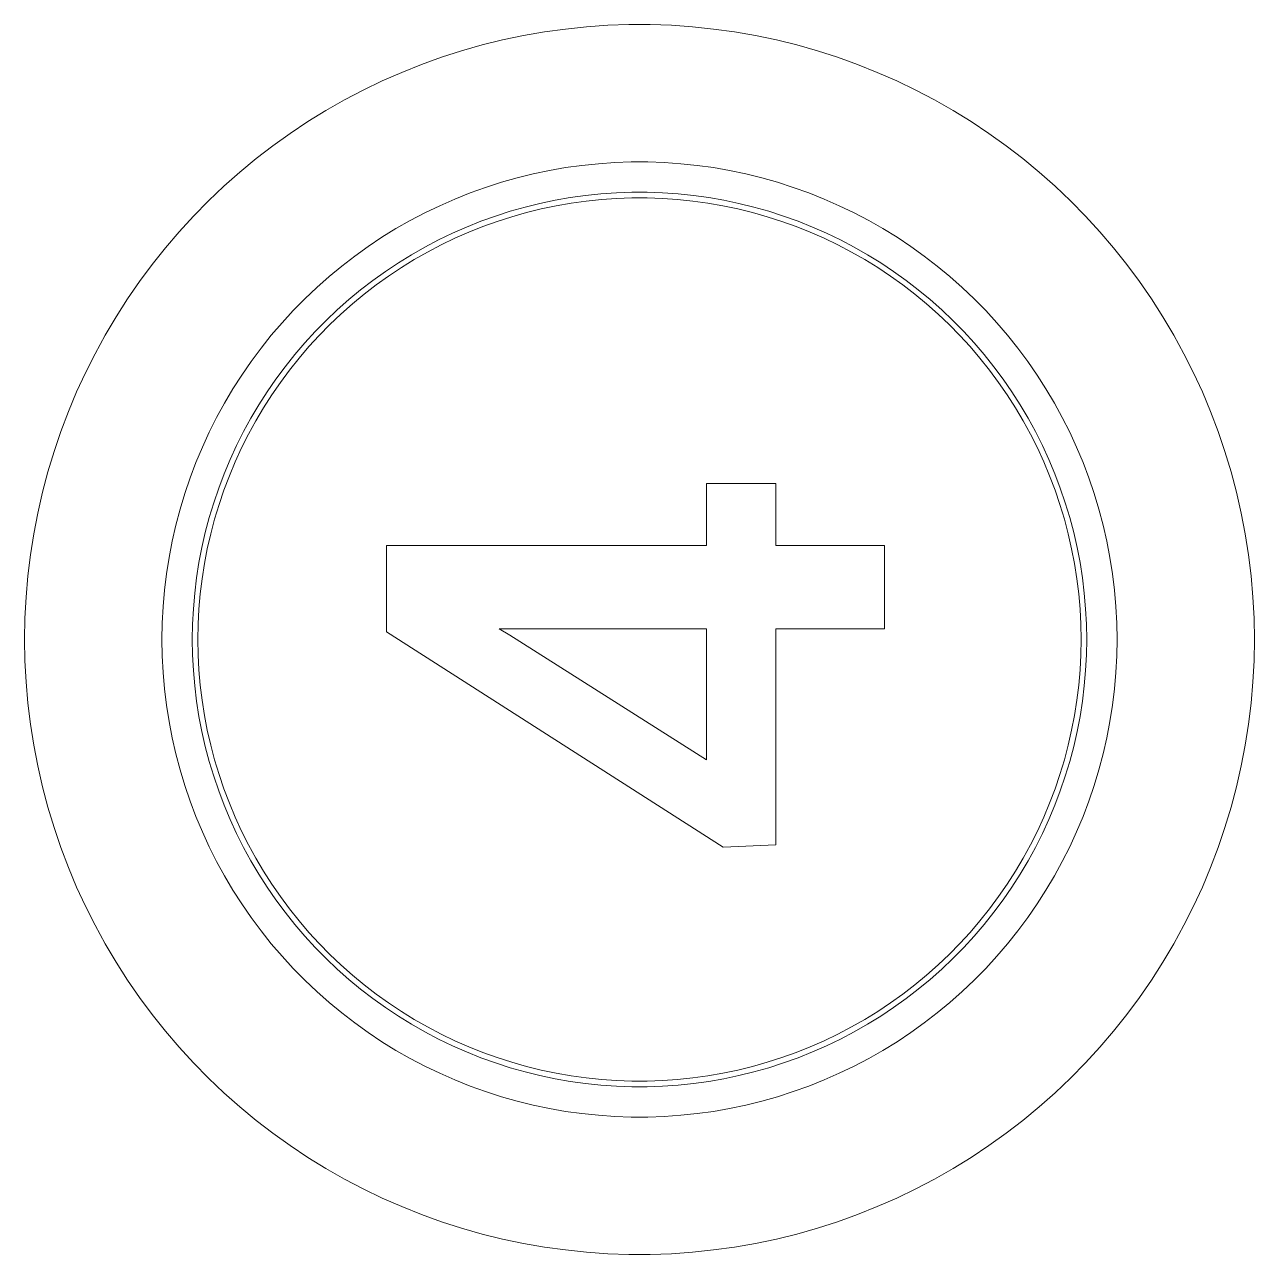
# Model space of a CAD drawing. Header units: millimetres. Extents: x -208 to 4974, y -28 to 3137.
# Drawn here: x 312.29 to 334.29, y 1423.96 to 1445.96 of the extents above; entities that cross this region are included whole.
import ezdxf

# ---------------------------------------------------------------- set-up
doc = ezdxf.new("R2010")
doc.units = ezdxf.units.MM
doc.layers.add('ZANO_R', color=7, linetype='Continuous', lineweight=0)

msp = doc.modelspace()

# ---------------------------------------------------------------- linework, layer by layer
at = {"layer": 'ZANO_R'}
for p, q in [((321.96, 1445.879), (321.584, 1445.827)), ((322.338, 1445.919), (321.96, 1445.879)), ((322.717, 1445.945), (322.338, 1445.919)), ((323.096, 1445.958), (322.717, 1445.945)), ((323.476, 1445.958), (323.096, 1445.958)), ((323.856, 1445.945), (323.476, 1445.958)), ((324.234, 1445.919), (323.856, 1445.945)), ((324.612, 1445.879), (324.234, 1445.919)), ((324.988, 1445.827), (324.612, 1445.879)), ((320.838, 1445.684), (320.47, 1445.593)), ((321.21, 1445.762), (320.838, 1445.684)), ((321.584, 1445.827), (321.21, 1445.762)), ((325.362, 1445.762), (324.988, 1445.827)), ((325.734, 1445.684), (325.362, 1445.762)), ((326.103, 1445.593), (325.734, 1445.684)), ((320.104, 1445.489), (319.743, 1445.373)), ((320.47, 1445.593), (320.104, 1445.489)), ((326.468, 1445.489), (326.103, 1445.593)), ((326.829, 1445.373), (326.468, 1445.489)), ((319.385, 1445.245), (319.033, 1445.104)), ((319.743, 1445.373), (319.385, 1445.245)), ((327.187, 1445.245), (326.829, 1445.373)), ((327.539, 1445.104), (327.187, 1445.245)), ((319.033, 1445.104), (318.685, 1444.951)), ((327.887, 1444.951), (327.539, 1445.104)), ((318.343, 1444.786), (318.007, 1444.61)), ((318.685, 1444.951), (318.343, 1444.786)), ((328.229, 1444.786), (327.887, 1444.951)), ((328.565, 1444.61), (328.229, 1444.786)), ((318.007, 1444.61), (317.677, 1444.422)), ((328.895, 1444.422), (328.565, 1444.61)), ((317.677, 1444.422), (317.354, 1444.223)), ((329.219, 1444.223), (328.895, 1444.422)), ((317.354, 1444.223), (317.037, 1444.012)), ((329.535, 1444.012), (329.219, 1444.223)), ((317.037, 1444.012), (316.729, 1443.791)), ((329.844, 1443.791), (329.535, 1444.012)), ((316.729, 1443.791), (316.428, 1443.56)), ((330.145, 1443.56), (329.844, 1443.791)), ((316.428, 1443.56), (316.135, 1443.318)), ((321.964, 1443.399), (322.256, 1443.44)), ((322.256, 1443.44), (322.55, 1443.47)), ((322.55, 1443.47), (322.844, 1443.491)), ((322.844, 1443.491), (323.139, 1443.501)), ((323.139, 1443.501), (323.434, 1443.501)), ((323.434, 1443.501), (323.728, 1443.491)), ((323.728, 1443.491), (324.023, 1443.47)), ((324.023, 1443.47), (324.316, 1443.44)), ((324.316, 1443.44), (324.608, 1443.399)), ((330.437, 1443.318), (330.145, 1443.56)), ((316.135, 1443.318), (315.851, 1443.066)), ((320.815, 1443.137), (321.099, 1443.217)), ((321.099, 1443.217), (321.385, 1443.288)), ((321.385, 1443.288), (321.674, 1443.349)), ((321.674, 1443.349), (321.964, 1443.399)), ((324.608, 1443.399), (324.898, 1443.349)), ((324.898, 1443.349), (325.187, 1443.288)), ((325.187, 1443.288), (325.473, 1443.217)), ((325.473, 1443.217), (325.757, 1443.137)), ((330.722, 1443.066), (330.437, 1443.318)), ((315.851, 1443.066), (315.575, 1442.805)), ((320.257, 1442.947), (320.534, 1443.047)), ((320.534, 1443.047), (320.815, 1443.137)), ((325.757, 1443.137), (326.038, 1443.047)), ((326.038, 1443.047), (326.315, 1442.947)), ((330.997, 1442.805), (330.722, 1443.066)), ((315.575, 1442.805), (315.309, 1442.534)), ((319.713, 1442.719), (319.983, 1442.838)), ((319.983, 1442.838), (320.257, 1442.947)), ((321.506, 1442.759), (321.776, 1442.816)), ((321.776, 1442.816), (322.048, 1442.863)), ((321.795, 1442.718), (322.064, 1442.764)), ((322.048, 1442.863), (322.322, 1442.901)), ((322.064, 1442.764), (322.334, 1442.802)), ((322.322, 1442.901), (322.597, 1442.93)), ((322.334, 1442.802), (322.605, 1442.83)), ((322.597, 1442.93), (322.872, 1442.949)), ((322.605, 1442.83), (322.877, 1442.849)), ((322.872, 1442.949), (323.148, 1442.958)), ((322.877, 1442.849), (323.15, 1442.858)), ((323.148, 1442.958), (323.424, 1442.958)), ((323.15, 1442.858), (323.422, 1442.858)), ((323.422, 1442.858), (323.695, 1442.849)), ((323.424, 1442.958), (323.7, 1442.949)), ((323.695, 1442.849), (323.967, 1442.83)), ((323.7, 1442.949), (323.976, 1442.93)), ((323.967, 1442.83), (324.238, 1442.802)), ((323.976, 1442.93), (324.25, 1442.901)), ((324.238, 1442.802), (324.509, 1442.764)), ((324.25, 1442.901), (324.524, 1442.863)), ((324.509, 1442.764), (324.777, 1442.718)), ((324.524, 1442.863), (324.796, 1442.816)), ((324.796, 1442.816), (325.066, 1442.759)), ((326.315, 1442.947), (326.589, 1442.838)), ((326.589, 1442.838), (326.859, 1442.719)), ((331.263, 1442.534), (330.997, 1442.805)), ((319.186, 1442.454), (319.447, 1442.591)), ((319.447, 1442.591), (319.713, 1442.719)), ((320.709, 1442.533), (320.972, 1442.618)), ((320.972, 1442.618), (321.238, 1442.693)), ((321.001, 1442.522), (321.263, 1442.596)), ((321.238, 1442.693), (321.506, 1442.759)), ((321.263, 1442.596), (321.528, 1442.661)), ((321.528, 1442.661), (321.795, 1442.718)), ((324.777, 1442.718), (325.044, 1442.661)), ((325.044, 1442.661), (325.309, 1442.596)), ((325.066, 1442.759), (325.334, 1442.693)), ((325.309, 1442.596), (325.571, 1442.522)), ((325.334, 1442.693), (325.6, 1442.618)), ((325.6, 1442.618), (325.863, 1442.533)), ((326.859, 1442.719), (327.125, 1442.591)), ((327.125, 1442.591), (327.386, 1442.454)), ((315.309, 1442.534), (315.053, 1442.254)), ((318.93, 1442.308), (319.186, 1442.454)), ((319.94, 1442.226), (320.193, 1442.337)), ((320.193, 1442.337), (320.449, 1442.44)), ((320.231, 1442.245), (320.485, 1442.346)), ((320.449, 1442.44), (320.709, 1442.533)), ((320.485, 1442.346), (320.741, 1442.438)), ((320.741, 1442.438), (321.001, 1442.522)), ((325.571, 1442.522), (325.831, 1442.438)), ((325.831, 1442.438), (326.088, 1442.346)), ((325.863, 1442.533), (326.123, 1442.44)), ((326.088, 1442.346), (326.341, 1442.245)), ((326.123, 1442.44), (326.379, 1442.337)), ((326.379, 1442.337), (326.632, 1442.226)), ((327.386, 1442.454), (327.642, 1442.308)), ((331.52, 1442.254), (331.263, 1442.534)), ((315.053, 1442.254), (314.806, 1441.965)), ((318.433, 1441.99), (318.679, 1442.153)), ((318.679, 1442.153), (318.93, 1442.308)), ((319.447, 1441.978), (319.691, 1442.106)), ((319.691, 1442.106), (319.94, 1442.226)), ((319.736, 1442.017), (319.982, 1442.135)), ((319.982, 1442.135), (320.231, 1442.245)), ((326.341, 1442.245), (326.59, 1442.135)), ((326.59, 1442.135), (326.836, 1442.017)), ((326.632, 1442.226), (326.881, 1442.106)), ((326.881, 1442.106), (327.126, 1441.978)), ((327.642, 1442.308), (327.893, 1442.153)), ((327.893, 1442.153), (328.139, 1441.99)), ((331.767, 1441.965), (331.52, 1442.254)), ((314.806, 1441.965), (314.569, 1441.668)), ((318.194, 1441.818), (318.433, 1441.99)), ((319.207, 1441.841), (319.447, 1441.978)), ((319.258, 1441.755), (319.495, 1441.89)), ((319.495, 1441.89), (319.736, 1442.017)), ((326.836, 1442.017), (327.078, 1441.89)), ((327.078, 1441.89), (327.315, 1441.755)), ((327.126, 1441.978), (327.366, 1441.841)), ((328.139, 1441.99), (328.379, 1441.818)), ((332.003, 1441.668), (331.767, 1441.965)), ((314.569, 1441.668), (314.343, 1441.364)), ((317.96, 1441.638), (318.194, 1441.818)), ((318.742, 1441.543), (318.972, 1441.696)), ((318.972, 1441.696), (319.207, 1441.841)), ((319.026, 1441.612), (319.258, 1441.755)), ((327.315, 1441.755), (327.547, 1441.612)), ((327.366, 1441.841), (327.601, 1441.696)), ((327.601, 1441.696), (327.831, 1441.543)), ((328.379, 1441.818), (328.612, 1441.638)), ((332.23, 1441.364), (332.003, 1441.668)), ((317.512, 1441.255), (317.733, 1441.451)), ((317.733, 1441.451), (317.96, 1441.638)), ((318.517, 1441.383), (318.742, 1441.543)), ((318.577, 1441.302), (318.798, 1441.461)), ((318.798, 1441.461), (319.026, 1441.612)), ((327.547, 1441.612), (327.774, 1441.461)), ((327.774, 1441.461), (327.996, 1441.302)), ((327.831, 1441.543), (328.055, 1441.383)), ((328.612, 1441.638), (328.84, 1441.451)), ((328.84, 1441.451), (329.06, 1441.255)), ((314.343, 1441.364), (314.127, 1441.051)), ((317.298, 1441.052), (317.512, 1441.255)), ((318.298, 1441.214), (318.517, 1441.383)), ((318.361, 1441.136), (318.577, 1441.302)), ((327.996, 1441.302), (328.212, 1441.136)), ((328.055, 1441.383), (328.274, 1441.214)), ((329.06, 1441.255), (329.274, 1441.052)), ((332.445, 1441.051), (332.23, 1441.364)), ((314.127, 1441.051), (313.922, 1440.731)), ((317.091, 1440.842), (317.298, 1441.052)), ((317.879, 1440.855), (318.085, 1441.038)), ((318.085, 1441.038), (318.298, 1441.214)), ((318.15, 1440.962), (318.361, 1441.136)), ((328.212, 1441.136), (328.422, 1440.962)), ((328.274, 1441.214), (328.487, 1441.038)), ((328.487, 1441.038), (328.694, 1440.855)), ((329.274, 1441.052), (329.481, 1440.842)), ((332.65, 1440.731), (332.445, 1441.051)), ((316.892, 1440.624), (317.091, 1440.842)), ((317.678, 1440.665), (317.879, 1440.855)), ((317.748, 1440.594), (317.946, 1440.781)), ((317.946, 1440.781), (318.15, 1440.962)), ((328.422, 1440.962), (328.626, 1440.781)), ((328.626, 1440.781), (328.824, 1440.594)), ((328.694, 1440.855), (328.894, 1440.665)), ((329.481, 1440.842), (329.68, 1440.624)), ((313.922, 1440.731), (313.728, 1440.405)), ((316.7, 1440.4), (316.892, 1440.624)), ((317.485, 1440.468), (317.678, 1440.665)), ((317.557, 1440.399), (317.748, 1440.594)), ((328.824, 1440.594), (329.015, 1440.399)), ((328.894, 1440.665), (329.088, 1440.468)), ((329.68, 1440.624), (329.872, 1440.4)), ((332.844, 1440.405), (332.65, 1440.731)), ((313.728, 1440.405), (313.546, 1440.071)), ((316.516, 1440.17), (316.7, 1440.4)), ((317.298, 1440.264), (317.485, 1440.468)), ((317.373, 1440.198), (317.557, 1440.399)), ((329.015, 1440.399), (329.199, 1440.198)), ((329.088, 1440.468), (329.274, 1440.264)), ((329.872, 1440.4), (330.056, 1440.17)), ((333.026, 1440.071), (332.844, 1440.405)), ((316.341, 1439.933), (316.516, 1440.17)), ((317.119, 1440.055), (317.298, 1440.264)), ((317.196, 1439.991), (317.373, 1440.198)), ((329.199, 1440.198), (329.377, 1439.991)), ((329.274, 1440.264), (329.454, 1440.055)), ((330.056, 1440.17), (330.232, 1439.933)), ((313.546, 1440.071), (313.375, 1439.732)), ((316.173, 1439.69), (316.341, 1439.933)), ((316.946, 1439.839), (317.119, 1440.055)), ((317.026, 1439.778), (317.196, 1439.991)), ((329.377, 1439.991), (329.547, 1439.778)), ((329.454, 1440.055), (329.626, 1439.839)), ((330.232, 1439.933), (330.399, 1439.69)), ((333.197, 1439.732), (333.026, 1440.071)), ((313.375, 1439.732), (313.217, 1439.387)), ((316.014, 1439.442), (316.173, 1439.69)), ((316.782, 1439.617), (316.946, 1439.839)), ((316.863, 1439.559), (317.026, 1439.778)), ((329.547, 1439.778), (329.709, 1439.559)), ((329.626, 1439.839), (329.791, 1439.617)), ((330.399, 1439.69), (330.558, 1439.442)), ((333.356, 1439.387), (333.197, 1439.732)), ((316.625, 1439.39), (316.782, 1439.617)), ((316.708, 1439.334), (316.863, 1439.559)), ((329.709, 1439.559), (329.864, 1439.334)), ((329.791, 1439.617), (329.947, 1439.39)), ((313.217, 1439.387), (313.07, 1439.037)), ((315.864, 1439.188), (316.014, 1439.442)), ((316.476, 1439.157), (316.625, 1439.39)), ((316.561, 1439.105), (316.708, 1439.334)), ((329.864, 1439.334), (330.011, 1439.105)), ((329.947, 1439.39), (330.096, 1439.157)), ((330.558, 1439.442), (330.709, 1439.188)), ((333.502, 1439.037), (333.356, 1439.387)), ((313.07, 1439.037), (312.935, 1438.682)), ((315.722, 1438.929), (315.864, 1439.188)), ((316.335, 1438.92), (316.476, 1439.157)), ((316.422, 1438.87), (316.561, 1439.105)), ((330.011, 1439.105), (330.15, 1438.87)), ((330.096, 1439.157), (330.237, 1438.92)), ((330.709, 1439.188), (330.85, 1438.929)), ((333.637, 1438.682), (333.502, 1439.037)), ((315.589, 1438.666), (315.722, 1438.929)), ((316.202, 1438.677), (316.335, 1438.92)), ((316.291, 1438.631), (316.422, 1438.87)), ((330.15, 1438.87), (330.281, 1438.631)), ((330.237, 1438.92), (330.37, 1438.677)), ((330.85, 1438.929), (330.983, 1438.666)), ((312.935, 1438.682), (312.813, 1438.323)), ((315.466, 1438.398), (315.589, 1438.666)), ((316.078, 1438.431), (316.202, 1438.677)), ((316.168, 1438.387), (316.291, 1438.631)), ((330.281, 1438.631), (330.404, 1438.387)), ((330.37, 1438.677), (330.494, 1438.431)), ((330.983, 1438.666), (331.106, 1438.398)), ((333.759, 1438.323), (333.637, 1438.682)), ((315.352, 1438.126), (315.466, 1438.398)), ((315.963, 1438.18), (316.078, 1438.431)), ((316.054, 1438.139), (316.168, 1438.387)), ((330.404, 1438.387), (330.518, 1438.139)), ((330.494, 1438.431), (330.609, 1438.18)), ((331.106, 1438.398), (331.22, 1438.126)), ((312.813, 1438.323), (312.703, 1437.959)), ((315.856, 1437.925), (315.963, 1438.18)), ((330.609, 1438.18), (330.716, 1437.925)), ((333.869, 1437.959), (333.759, 1438.323)), ((312.703, 1437.959), (312.606, 1437.592)), ((315.248, 1437.85), (315.352, 1438.126)), ((315.758, 1437.667), (315.856, 1437.925)), ((315.949, 1437.888), (316.054, 1438.139)), ((330.518, 1438.139), (330.623, 1437.888)), ((330.716, 1437.925), (330.814, 1437.667)), ((331.22, 1438.126), (331.325, 1437.85)), ((333.967, 1437.592), (333.869, 1437.959)), ((315.153, 1437.571), (315.248, 1437.85)), ((315.852, 1437.633), (315.949, 1437.888)), ((324.483, 1437.75), (325.723, 1437.75)), ((324.483, 1436.639), (324.483, 1437.75)), ((325.723, 1437.75), (325.723, 1436.639)), ((330.623, 1437.888), (330.72, 1437.633)), ((331.325, 1437.85), (331.42, 1437.571)), ((312.606, 1437.592), (312.521, 1437.222)), ((315.067, 1437.289), (315.153, 1437.571)), ((315.669, 1437.405), (315.758, 1437.667)), ((315.764, 1437.375), (315.852, 1437.633)), ((330.72, 1437.633), (330.808, 1437.375)), ((330.814, 1437.667), (330.903, 1437.405)), ((331.42, 1437.571), (331.505, 1437.289)), ((334.051, 1437.222), (333.967, 1437.592)), ((314.992, 1437.004), (315.067, 1437.289)), ((315.589, 1437.141), (315.669, 1437.405)), ((315.686, 1437.114), (315.764, 1437.375)), ((330.808, 1437.375), (330.887, 1437.114)), ((330.903, 1437.405), (330.983, 1437.141)), ((331.505, 1437.289), (331.581, 1437.004)), ((312.521, 1437.222), (312.45, 1436.849)), ((315.519, 1436.874), (315.589, 1437.141)), ((315.616, 1436.85), (315.686, 1437.114)), ((330.887, 1437.114), (330.957, 1436.85)), ((330.983, 1437.141), (331.054, 1436.874)), ((334.123, 1436.849), (334.051, 1437.222)), ((312.45, 1436.849), (312.391, 1436.474)), ((314.926, 1436.716), (314.992, 1437.004)), ((315.457, 1436.605), (315.519, 1436.874)), ((315.555, 1436.584), (315.616, 1436.85)), ((330.957, 1436.85), (331.017, 1436.584)), ((331.054, 1436.874), (331.115, 1436.605)), ((331.581, 1437.004), (331.646, 1436.716)), ((334.181, 1436.474), (334.123, 1436.849)), ((314.87, 1436.427), (314.926, 1436.716)), ((315.405, 1436.334), (315.457, 1436.605)), ((318.759, 1436.639), (324.483, 1436.639)), ((318.759, 1435.098), (318.759, 1436.639)), ((325.723, 1436.639), (327.67, 1436.639)), ((327.67, 1436.639), (327.67, 1435.148)), ((331.115, 1436.605), (331.167, 1436.334)), ((331.646, 1436.716), (331.702, 1436.427)), ((312.391, 1436.474), (312.345, 1436.097)), ((314.825, 1436.135), (314.87, 1436.427)), ((315.504, 1436.316), (315.555, 1436.584)), ((331.017, 1436.584), (331.069, 1436.316)), ((331.702, 1436.427), (331.747, 1436.135)), ((334.227, 1436.097), (334.181, 1436.474)), ((315.362, 1436.061), (315.405, 1436.334)), ((315.461, 1436.047), (315.504, 1436.316)), ((331.069, 1436.316), (331.111, 1436.047)), ((331.167, 1436.334), (331.21, 1436.061)), ((312.345, 1436.097), (312.312, 1435.718)), ((314.789, 1435.843), (314.825, 1436.135)), ((315.329, 1435.787), (315.362, 1436.061)), ((315.428, 1435.776), (315.461, 1436.047)), ((331.111, 1436.047), (331.144, 1435.776)), ((331.21, 1436.061), (331.243, 1435.787)), ((331.747, 1436.135), (331.783, 1435.843)), ((334.26, 1435.718), (334.227, 1436.097)), ((314.764, 1435.549), (314.789, 1435.843)), ((315.305, 1435.511), (315.329, 1435.787)), ((315.405, 1435.505), (315.428, 1435.776)), ((331.144, 1435.776), (331.167, 1435.505)), ((331.243, 1435.787), (331.267, 1435.511)), ((331.783, 1435.843), (331.808, 1435.549)), ((312.312, 1435.718), (312.293, 1435.339)), ((314.749, 1435.254), (314.764, 1435.549)), ((315.291, 1435.236), (315.305, 1435.511)), ((315.391, 1435.232), (315.405, 1435.505)), ((331.167, 1435.505), (331.181, 1435.232)), ((331.267, 1435.511), (331.281, 1435.236)), ((331.808, 1435.549), (331.824, 1435.254)), ((334.28, 1435.339), (334.26, 1435.718)), ((312.293, 1435.339), (312.286, 1434.96)), ((334.286, 1434.96), (334.28, 1435.339)), ((314.744, 1434.96), (314.749, 1435.254)), ((315.286, 1434.96), (315.291, 1435.236)), ((315.386, 1434.96), (315.391, 1435.232)), ((324.782, 1431.243), (318.759, 1435.098)), ((324.483, 1435.148), (320.773, 1435.148)), ((320.773, 1435.148), (320.968, 1435.037)), ((324.483, 1432.808), (324.483, 1435.148)), ((325.723, 1435.148), (325.723, 1431.287)), ((327.67, 1435.148), (325.723, 1435.148)), ((331.181, 1435.232), (331.186, 1434.96)), ((331.281, 1435.236), (331.286, 1434.96)), ((331.824, 1435.254), (331.829, 1434.96)), ((312.286, 1434.96), (312.293, 1434.58)), ((314.749, 1434.665), (314.744, 1434.96)), ((315.291, 1434.683), (315.286, 1434.96)), ((315.391, 1434.687), (315.386, 1434.96)), ((320.968, 1435.037), (324.483, 1432.808)), ((331.186, 1434.96), (331.181, 1434.687)), ((331.286, 1434.96), (331.281, 1434.683)), ((331.829, 1434.96), (331.824, 1434.665)), ((334.28, 1434.58), (334.286, 1434.96)), ((314.764, 1434.37), (314.749, 1434.665)), ((315.305, 1434.408), (315.291, 1434.683)), ((315.405, 1434.414), (315.391, 1434.687)), ((331.181, 1434.687), (331.167, 1434.414)), ((331.281, 1434.683), (331.267, 1434.408)), ((331.824, 1434.665), (331.808, 1434.37)), ((312.293, 1434.58), (312.312, 1434.201)), ((315.329, 1434.132), (315.305, 1434.408)), ((315.428, 1434.143), (315.405, 1434.414)), ((331.167, 1434.414), (331.144, 1434.143)), ((331.267, 1434.408), (331.243, 1434.132)), ((334.26, 1434.201), (334.28, 1434.58)), ((312.312, 1434.201), (312.345, 1433.822)), ((314.789, 1434.076), (314.764, 1434.37)), ((331.808, 1434.37), (331.783, 1434.076)), ((334.227, 1433.822), (334.26, 1434.201)), ((314.825, 1433.784), (314.789, 1434.076)), ((315.362, 1433.858), (315.329, 1434.132)), ((315.461, 1433.872), (315.428, 1434.143)), ((331.144, 1434.143), (331.111, 1433.872)), ((331.243, 1434.132), (331.21, 1433.858)), ((331.783, 1434.076), (331.747, 1433.784)), ((312.345, 1433.822), (312.391, 1433.445)), ((314.87, 1433.492), (314.825, 1433.784)), ((315.405, 1433.585), (315.362, 1433.858)), ((315.504, 1433.603), (315.461, 1433.872)), ((331.111, 1433.872), (331.069, 1433.603)), ((331.21, 1433.858), (331.167, 1433.585)), ((331.747, 1433.784), (331.702, 1433.492)), ((334.181, 1433.445), (334.227, 1433.822)), ((315.457, 1433.314), (315.405, 1433.585)), ((315.555, 1433.335), (315.504, 1433.603)), ((331.069, 1433.603), (331.017, 1433.335)), ((331.167, 1433.585), (331.115, 1433.314)), ((312.391, 1433.445), (312.45, 1433.07)), ((314.926, 1433.203), (314.87, 1433.492)), ((315.519, 1433.045), (315.457, 1433.314)), ((315.616, 1433.069), (315.555, 1433.335)), ((331.017, 1433.335), (330.957, 1433.069)), ((331.115, 1433.314), (331.054, 1433.045)), ((331.702, 1433.492), (331.646, 1433.203)), ((334.123, 1433.07), (334.181, 1433.445)), ((314.992, 1432.915), (314.926, 1433.203)), ((331.646, 1433.203), (331.581, 1432.915)), ((312.45, 1433.07), (312.521, 1432.697)), ((315.067, 1432.63), (314.992, 1432.915)), ((315.589, 1432.778), (315.519, 1433.045)), ((315.686, 1432.805), (315.616, 1433.069)), ((330.957, 1433.069), (330.887, 1432.805)), ((331.054, 1433.045), (330.983, 1432.778)), ((331.581, 1432.915), (331.505, 1432.63)), ((334.051, 1432.697), (334.123, 1433.07)), ((312.521, 1432.697), (312.606, 1432.327)), ((315.669, 1432.514), (315.589, 1432.778)), ((315.764, 1432.544), (315.686, 1432.805)), ((330.887, 1432.805), (330.808, 1432.544)), ((330.983, 1432.778), (330.903, 1432.514)), ((333.967, 1432.327), (334.051, 1432.697)), ((315.153, 1432.348), (315.067, 1432.63)), ((315.758, 1432.252), (315.669, 1432.514)), ((315.852, 1432.286), (315.764, 1432.544)), ((330.808, 1432.544), (330.72, 1432.286)), ((330.903, 1432.514), (330.814, 1432.252)), ((331.505, 1432.63), (331.42, 1432.348)), ((312.606, 1432.327), (312.703, 1431.96)), ((315.248, 1432.069), (315.153, 1432.348)), ((315.856, 1431.994), (315.758, 1432.252)), ((315.949, 1432.031), (315.852, 1432.286)), ((330.72, 1432.286), (330.623, 1432.031)), ((330.814, 1432.252), (330.716, 1431.994)), ((331.42, 1432.348), (331.325, 1432.069)), ((333.869, 1431.96), (333.967, 1432.327)), ((315.352, 1431.793), (315.248, 1432.069)), ((315.963, 1431.739), (315.856, 1431.994)), ((316.054, 1431.78), (315.949, 1432.031)), ((330.623, 1432.031), (330.518, 1431.78)), ((330.716, 1431.994), (330.609, 1431.739)), ((331.325, 1432.069), (331.22, 1431.793)), ((312.703, 1431.96), (312.813, 1431.596)), ((315.466, 1431.521), (315.352, 1431.793)), ((316.168, 1431.532), (316.054, 1431.78)), ((330.518, 1431.78), (330.404, 1431.532)), ((331.22, 1431.793), (331.106, 1431.521)), ((333.759, 1431.596), (333.869, 1431.96)), ((312.813, 1431.596), (312.935, 1431.237)), ((316.078, 1431.488), (315.963, 1431.739)), ((330.609, 1431.739), (330.494, 1431.488)), ((333.637, 1431.237), (333.759, 1431.596)), ((315.589, 1431.253), (315.466, 1431.521)), ((316.202, 1431.242), (316.078, 1431.488)), ((316.291, 1431.288), (316.168, 1431.532)), ((330.404, 1431.532), (330.281, 1431.288)), ((330.494, 1431.488), (330.37, 1431.242)), ((331.106, 1431.521), (330.983, 1431.253)), ((312.935, 1431.237), (313.07, 1430.882)), ((315.722, 1430.99), (315.589, 1431.253)), ((316.335, 1430.999), (316.202, 1431.242)), ((316.422, 1431.049), (316.291, 1431.288)), ((325.723, 1431.287), (324.782, 1431.243)), ((330.281, 1431.288), (330.15, 1431.049)), ((330.37, 1431.242), (330.237, 1430.999)), ((330.983, 1431.253), (330.85, 1430.99)), ((333.502, 1430.882), (333.637, 1431.237)), ((313.07, 1430.882), (313.217, 1430.532)), ((315.864, 1430.731), (315.722, 1430.99)), ((316.476, 1430.762), (316.335, 1430.999)), ((316.561, 1430.814), (316.422, 1431.049)), ((330.15, 1431.049), (330.011, 1430.814)), ((330.237, 1430.999), (330.096, 1430.762)), ((330.85, 1430.99), (330.709, 1430.731)), ((333.356, 1430.532), (333.502, 1430.882)), ((316.014, 1430.477), (315.864, 1430.731)), ((316.625, 1430.529), (316.476, 1430.762)), ((316.708, 1430.585), (316.561, 1430.814)), ((330.011, 1430.814), (329.864, 1430.585)), ((330.096, 1430.762), (329.947, 1430.529)), ((330.709, 1430.731), (330.558, 1430.477)), ((313.217, 1430.532), (313.375, 1430.187)), ((316.173, 1430.229), (316.014, 1430.477)), ((316.782, 1430.302), (316.625, 1430.529)), ((316.863, 1430.36), (316.708, 1430.585)), ((329.864, 1430.585), (329.709, 1430.36)), ((329.947, 1430.529), (329.791, 1430.302)), ((330.558, 1430.477), (330.399, 1430.229)), ((333.197, 1430.187), (333.356, 1430.532)), ((316.341, 1429.986), (316.173, 1430.229)), ((316.946, 1430.08), (316.782, 1430.302)), ((317.026, 1430.141), (316.863, 1430.36)), ((329.709, 1430.36), (329.547, 1430.141)), ((329.791, 1430.302), (329.626, 1430.08)), ((330.399, 1430.229), (330.232, 1429.986)), ((313.375, 1430.187), (313.546, 1429.848)), ((317.119, 1429.864), (316.946, 1430.08)), ((317.196, 1429.928), (317.026, 1430.141)), ((329.547, 1430.141), (329.377, 1429.928)), ((329.626, 1430.08), (329.454, 1429.864)), ((333.026, 1429.848), (333.197, 1430.187)), ((313.546, 1429.848), (313.728, 1429.514)), ((316.516, 1429.749), (316.341, 1429.986)), ((317.298, 1429.655), (317.119, 1429.864)), ((317.373, 1429.721), (317.196, 1429.928)), ((329.377, 1429.928), (329.199, 1429.721)), ((329.454, 1429.864), (329.274, 1429.655)), ((330.232, 1429.986), (330.056, 1429.749)), ((332.844, 1429.514), (333.026, 1429.848)), ((316.7, 1429.519), (316.516, 1429.749)), ((317.485, 1429.451), (317.298, 1429.655)), ((317.557, 1429.52), (317.373, 1429.721)), ((329.199, 1429.721), (329.015, 1429.52)), ((329.274, 1429.655), (329.088, 1429.451)), ((330.056, 1429.749), (329.872, 1429.519)), ((313.728, 1429.514), (313.922, 1429.188)), ((316.892, 1429.295), (316.7, 1429.519)), ((317.678, 1429.254), (317.485, 1429.451)), ((317.748, 1429.325), (317.557, 1429.52)), ((329.015, 1429.52), (328.824, 1429.325)), ((329.088, 1429.451), (328.894, 1429.254)), ((329.872, 1429.519), (329.68, 1429.295)), ((332.65, 1429.188), (332.844, 1429.514)), ((313.922, 1429.188), (314.127, 1428.868)), ((317.091, 1429.077), (316.892, 1429.295)), ((317.879, 1429.064), (317.678, 1429.254)), ((317.946, 1429.138), (317.748, 1429.325)), ((318.15, 1428.957), (317.946, 1429.138)), ((328.626, 1429.138), (328.422, 1428.957)), ((328.824, 1429.325), (328.626, 1429.138)), ((328.894, 1429.254), (328.694, 1429.064)), ((329.68, 1429.295), (329.481, 1429.077)), ((332.445, 1428.868), (332.65, 1429.188)), ((317.298, 1428.867), (317.091, 1429.077)), ((318.085, 1428.881), (317.879, 1429.064)), ((318.361, 1428.783), (318.15, 1428.957)), ((328.422, 1428.957), (328.212, 1428.783)), ((328.694, 1429.064), (328.487, 1428.881)), ((329.481, 1429.077), (329.274, 1428.867)), ((314.127, 1428.868), (314.343, 1428.555)), ((317.512, 1428.664), (317.298, 1428.867)), ((318.298, 1428.705), (318.085, 1428.881)), ((318.517, 1428.536), (318.298, 1428.705)), ((318.577, 1428.617), (318.361, 1428.783)), ((328.212, 1428.783), (327.996, 1428.617)), ((328.274, 1428.705), (328.055, 1428.536)), ((328.487, 1428.881), (328.274, 1428.705)), ((329.274, 1428.867), (329.06, 1428.664)), ((332.23, 1428.555), (332.445, 1428.868)), ((314.343, 1428.555), (314.569, 1428.251)), ((317.733, 1428.468), (317.512, 1428.664)), ((317.96, 1428.281), (317.733, 1428.468)), ((318.742, 1428.376), (318.517, 1428.536)), ((318.798, 1428.458), (318.577, 1428.617)), ((327.996, 1428.617), (327.774, 1428.458)), ((328.055, 1428.536), (327.831, 1428.376)), ((328.84, 1428.468), (328.612, 1428.281)), ((329.06, 1428.664), (328.84, 1428.468)), ((332.003, 1428.251), (332.23, 1428.555)), ((314.569, 1428.251), (314.806, 1427.954)), ((318.194, 1428.101), (317.96, 1428.281)), ((318.972, 1428.223), (318.742, 1428.376)), ((319.026, 1428.307), (318.798, 1428.458)), ((319.258, 1428.164), (319.026, 1428.307)), ((327.547, 1428.307), (327.315, 1428.164)), ((327.774, 1428.458), (327.547, 1428.307)), ((327.831, 1428.376), (327.601, 1428.223)), ((328.612, 1428.281), (328.379, 1428.101)), ((331.767, 1427.954), (332.003, 1428.251)), ((318.433, 1427.929), (318.194, 1428.101)), ((319.207, 1428.078), (318.972, 1428.223)), ((319.447, 1427.941), (319.207, 1428.078)), ((319.495, 1428.029), (319.258, 1428.164)), ((319.736, 1427.902), (319.495, 1428.029)), ((327.078, 1428.029), (326.836, 1427.902)), ((327.315, 1428.164), (327.078, 1428.029)), ((327.366, 1428.078), (327.126, 1427.941)), ((327.601, 1428.223), (327.366, 1428.078)), ((328.379, 1428.101), (328.139, 1427.929)), ((314.806, 1427.954), (315.053, 1427.665)), ((318.679, 1427.766), (318.433, 1427.929)), ((319.691, 1427.813), (319.447, 1427.941)), ((319.94, 1427.693), (319.691, 1427.813)), ((319.982, 1427.784), (319.736, 1427.902)), ((326.836, 1427.902), (326.59, 1427.784)), ((326.881, 1427.813), (326.632, 1427.693)), ((327.126, 1427.941), (326.881, 1427.813)), ((328.139, 1427.929), (327.893, 1427.766)), ((331.52, 1427.665), (331.767, 1427.954)), ((315.053, 1427.665), (315.309, 1427.385)), ((318.93, 1427.611), (318.679, 1427.766)), ((319.186, 1427.465), (318.93, 1427.611)), ((320.193, 1427.582), (319.94, 1427.693)), ((320.231, 1427.674), (319.982, 1427.784)), ((320.449, 1427.479), (320.193, 1427.582)), ((320.485, 1427.573), (320.231, 1427.674)), ((326.341, 1427.674), (326.088, 1427.573)), ((326.379, 1427.582), (326.123, 1427.479)), ((326.59, 1427.784), (326.341, 1427.674)), ((326.632, 1427.693), (326.379, 1427.582)), ((327.642, 1427.611), (327.386, 1427.465)), ((327.893, 1427.766), (327.642, 1427.611)), ((331.263, 1427.385), (331.52, 1427.665)), ((315.309, 1427.385), (315.575, 1427.114)), ((319.447, 1427.328), (319.186, 1427.465)), ((320.709, 1427.386), (320.449, 1427.479)), ((320.741, 1427.481), (320.485, 1427.573)), ((320.972, 1427.301), (320.709, 1427.386)), ((321.001, 1427.397), (320.741, 1427.481)), ((321.263, 1427.323), (321.001, 1427.397)), ((325.571, 1427.397), (325.309, 1427.323)), ((325.831, 1427.481), (325.571, 1427.397)), ((325.863, 1427.386), (325.6, 1427.301)), ((326.088, 1427.573), (325.831, 1427.481)), ((326.123, 1427.479), (325.863, 1427.386)), ((327.386, 1427.465), (327.125, 1427.328)), ((330.997, 1427.114), (331.263, 1427.385)), ((319.713, 1427.2), (319.447, 1427.328)), ((319.983, 1427.081), (319.713, 1427.2)), ((321.238, 1427.226), (320.972, 1427.301)), ((321.506, 1427.16), (321.238, 1427.226)), ((321.528, 1427.258), (321.263, 1427.323)), ((321.776, 1427.103), (321.506, 1427.16)), ((321.795, 1427.201), (321.528, 1427.258)), ((322.064, 1427.155), (321.795, 1427.201)), ((322.334, 1427.117), (322.064, 1427.155)), ((324.509, 1427.155), (324.238, 1427.117)), ((324.777, 1427.201), (324.509, 1427.155)), ((325.044, 1427.258), (324.777, 1427.201)), ((325.066, 1427.16), (324.796, 1427.103)), ((325.309, 1427.323), (325.044, 1427.258)), ((325.334, 1427.226), (325.066, 1427.16)), ((325.6, 1427.301), (325.334, 1427.226)), ((326.859, 1427.2), (326.589, 1427.081)), ((327.125, 1427.328), (326.859, 1427.2)), ((315.575, 1427.114), (315.851, 1426.853)), ((320.257, 1426.972), (319.983, 1427.081)), ((320.534, 1426.872), (320.257, 1426.972)), ((322.048, 1427.056), (321.776, 1427.103)), ((322.322, 1427.018), (322.048, 1427.056)), ((322.597, 1426.989), (322.322, 1427.018)), ((322.605, 1427.089), (322.334, 1427.117)), ((322.872, 1426.97), (322.597, 1426.989)), ((322.877, 1427.07), (322.605, 1427.089)), ((323.148, 1426.961), (322.872, 1426.97)), ((323.15, 1427.061), (322.877, 1427.07)), ((323.424, 1426.961), (323.148, 1426.961)), ((323.422, 1427.061), (323.15, 1427.061)), ((323.695, 1427.07), (323.422, 1427.061)), ((323.7, 1426.97), (323.424, 1426.961)), ((323.967, 1427.089), (323.695, 1427.07)), ((323.976, 1426.989), (323.7, 1426.97)), ((324.238, 1427.117), (323.967, 1427.089)), ((324.25, 1427.018), (323.976, 1426.989)), ((324.524, 1427.056), (324.25, 1427.018)), ((324.796, 1427.103), (324.524, 1427.056)), ((326.315, 1426.972), (326.038, 1426.872)), ((326.589, 1427.081), (326.315, 1426.972)), ((330.722, 1426.853), (330.997, 1427.114)), ((315.851, 1426.853), (316.135, 1426.601)), ((320.815, 1426.782), (320.534, 1426.872)), ((321.099, 1426.702), (320.815, 1426.782)), ((321.385, 1426.631), (321.099, 1426.702)), ((325.473, 1426.702), (325.187, 1426.631)), ((325.757, 1426.782), (325.473, 1426.702)), ((326.038, 1426.872), (325.757, 1426.782)), ((330.437, 1426.601), (330.722, 1426.853)), ((316.135, 1426.601), (316.428, 1426.359)), ((321.674, 1426.57), (321.385, 1426.631)), ((321.964, 1426.52), (321.674, 1426.57)), ((322.256, 1426.479), (321.964, 1426.52)), ((324.608, 1426.52), (324.316, 1426.479)), ((324.898, 1426.57), (324.608, 1426.52)), ((325.187, 1426.631), (324.898, 1426.57)), ((330.145, 1426.359), (330.437, 1426.601)), ((316.428, 1426.359), (316.729, 1426.128)), ((322.55, 1426.449), (322.256, 1426.479)), ((322.844, 1426.428), (322.55, 1426.449)), ((323.139, 1426.418), (322.844, 1426.428)), ((323.434, 1426.418), (323.139, 1426.418)), ((323.728, 1426.428), (323.434, 1426.418)), ((324.023, 1426.449), (323.728, 1426.428)), ((324.316, 1426.479), (324.023, 1426.449)), ((329.844, 1426.128), (330.145, 1426.359)), ((316.729, 1426.128), (317.037, 1425.907)), ((329.535, 1425.907), (329.844, 1426.128)), ((317.037, 1425.907), (317.354, 1425.696)), ((329.219, 1425.696), (329.535, 1425.907)), ((317.354, 1425.696), (317.677, 1425.497)), ((328.895, 1425.497), (329.219, 1425.696)), ((317.677, 1425.497), (318.007, 1425.309)), ((328.565, 1425.309), (328.895, 1425.497)), ((318.007, 1425.309), (318.343, 1425.133)), ((328.229, 1425.133), (328.565, 1425.309)), ((318.343, 1425.133), (318.685, 1424.968)), ((318.685, 1424.968), (319.033, 1424.815)), ((327.539, 1424.815), (327.887, 1424.968)), ((327.887, 1424.968), (328.229, 1425.133)), ((319.033, 1424.815), (319.385, 1424.674)), ((327.187, 1424.674), (327.539, 1424.815)), ((319.385, 1424.674), (319.743, 1424.546)), ((319.743, 1424.546), (320.104, 1424.43)), ((326.468, 1424.43), (326.829, 1424.546)), ((326.829, 1424.546), (327.187, 1424.674)), ((320.104, 1424.43), (320.47, 1424.326)), ((320.47, 1424.326), (320.838, 1424.235)), ((325.734, 1424.235), (326.103, 1424.326)), ((326.103, 1424.326), (326.468, 1424.43)), ((320.838, 1424.235), (321.21, 1424.157)), ((321.21, 1424.157), (321.584, 1424.092)), ((321.584, 1424.092), (321.96, 1424.04)), ((324.612, 1424.04), (324.988, 1424.092)), ((324.988, 1424.092), (325.362, 1424.157)), ((325.362, 1424.157), (325.734, 1424.235)), ((321.96, 1424.04), (322.338, 1424)), ((322.338, 1424), (322.717, 1423.974)), ((322.717, 1423.974), (323.096, 1423.961)), ((323.096, 1423.961), (323.476, 1423.961)), ((323.476, 1423.961), (323.856, 1423.974)), ((323.856, 1423.974), (324.234, 1424)), ((324.234, 1424), (324.612, 1424.04))]:
    msp.add_line(p, q, dxfattribs=at)

doc.saveas('drawing.dxf')
